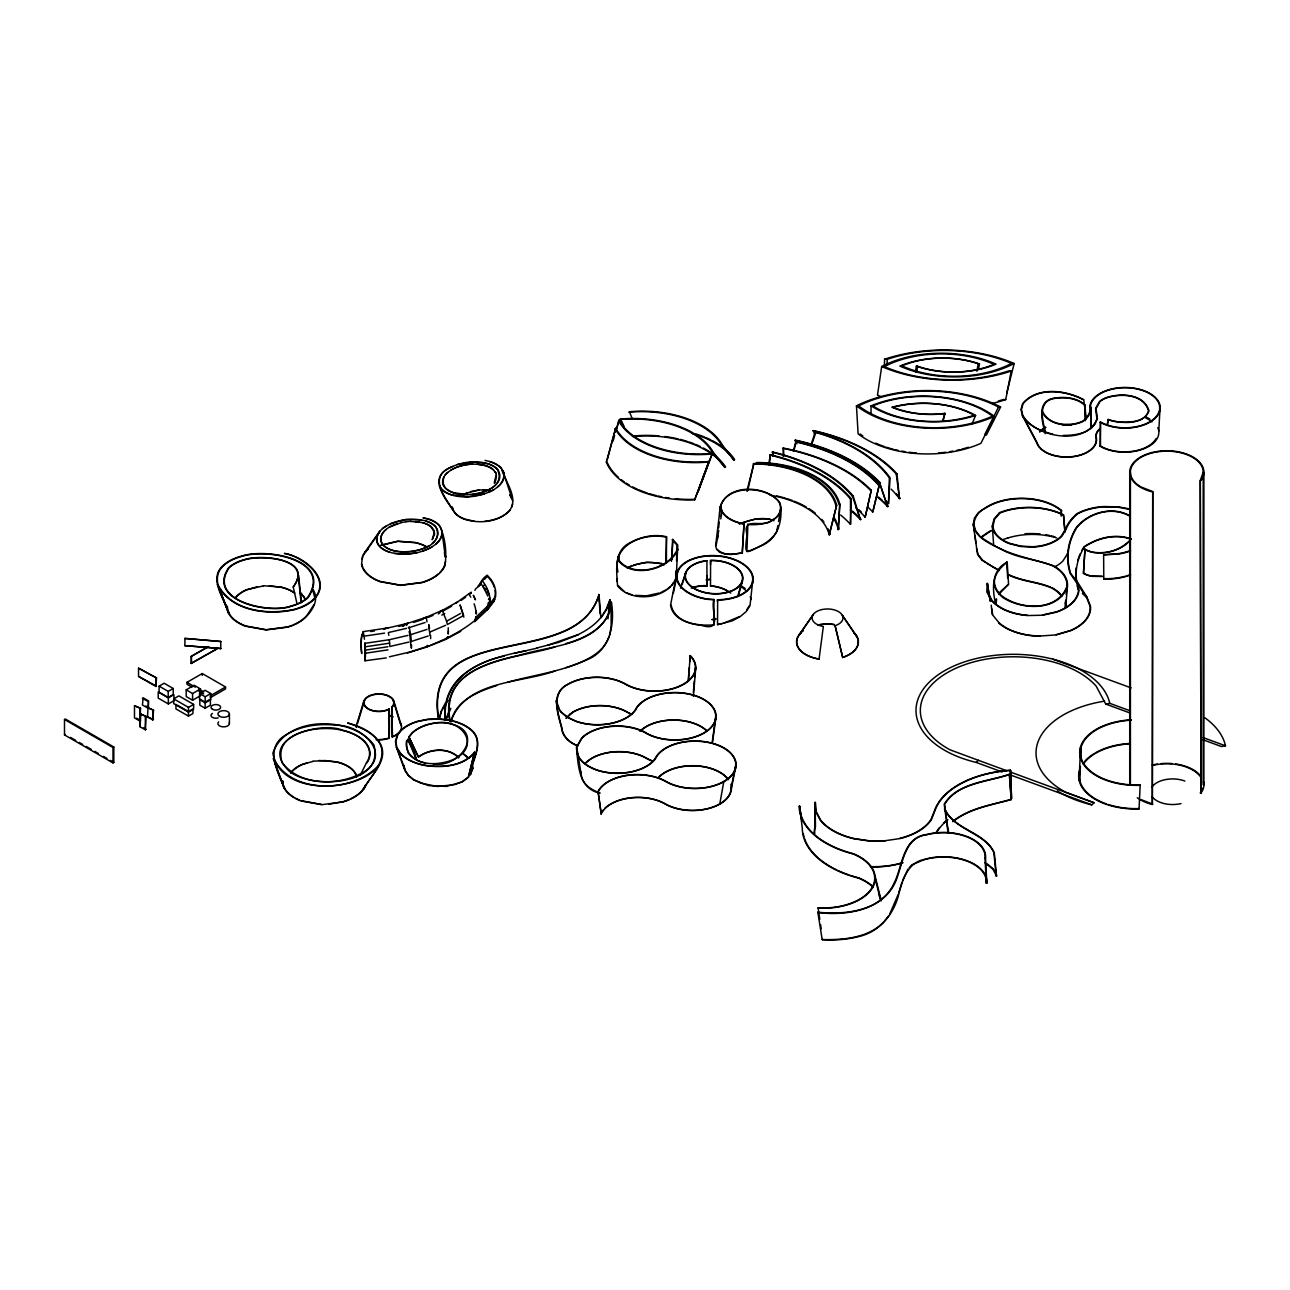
<?xml version="1.0" encoding="UTF-8"?>
<svg xmlns="http://www.w3.org/2000/svg" width="1290" height="1290" viewBox="0 0 1290 1290"><rect width="100%" height="100%" fill="white"/><g stroke="black" fill="none" stroke-linecap="round" stroke-linejoin="round"><path stroke-width="1.5" d="M814.716 833.679A59.856 34.556 0 0 1 815.474 826.455L815.054 802.412L815.054 826.471A60.243 34.782 0 0 0 814.329 833.711M666.398 563.117L666.511 536.737C653.756 533.738 640.034 536.882 628.843 543.396C613.621 551.491 616.62 571.534 617.555 585.789C631.39 603.494 669.268 599.189 676.234 577.049M691.23 588.143A29.444 16.996 0 0 1 704.018 585.854L706.985 585.95L706.92 560.747L704.34 560.973A28.993 16.738 3.2 0 0 693.278 588.079A28.993 16.738 3.2 0 0 741.073 584.015A28.993 16.738 3.2 0 0 711.725 560.344L710.58 560.441L710.548 564.633M706.985 585.95L707.049 575.534M729.366 592.384A29.444 16.996 0 0 0 711.693 586.112L710.516 586.079L710.58 560.441M717.417 601.543L717.482 599.737A37.91 21.882 3.2 0 0 747.829 568.293A37.91 21.882 3.2 0 0 684.023 563.891A37.91 21.882 3.2 0 0 707.791 599.06L713.951 599.495C709.935 611.363 723.722 632.165 701.454 625.376C689.134 624.054 672.783 619.297 670.542 605.107L677.04 572.325M717.659 599.753L717.53 624.634L731.898 620.974L740.057 616.733L746.233 611.508L749.99 605.671L753.102 577.501M665.85 563.569L666.511 536.737M713.951 599.495L713.854 625.166M742.266 552.959L744.007 523.837L742.266 552.959L730.85 554.506L724.432 553.926L719.562 552.152L716.563 549.298L715.644 545.557L720.336 506.631C727.399 482.944 767.437 485.056 780.111 503.213C783.24 519.032 778.37 538.333 762.261 545.315C745.975 552.459 744.007 557.78 747.007 534.721C741.669 515.145 763.841 529.4 772.694 519.757C780.789 516.065 783.675 504.89 776.37 498.907C759.31 483.508 716.273 486.298 719.836 516.371M407.979 635.389L389.37 639.711L364.78 643.371L364.973 660.786L386.291 657.9M376.132 739.734A22.623 13.061 0 0 0 385.871 739.202L389.193 738.283L389.451 725.56L389.274 709.145L386.323 710.161A14.867 8.579 0 0 1 364.264 704.227A14.867 8.579 0 0 1 381.469 694.278A14.867 8.579 0 0 1 391.773 707.017L392.144 736.864L395.691 735.51A22.623 13.061 0 0 0 400.4 722.739M990.591 601.253L987.237 583.467L987.06 592.32L991.736 600.769A46.924 27.735 0.2 0 0 1027.695 615.556L1042.723 615.217L1056.704 612.057A45.215 26.735 0.2 0 0 1078.94 590.256L1077.134 581.468L1070.636 573.421A148.463 87.784 0.2 0 1 1076.602 527.836C1088.696 512.63 1112.802 505.954 1129.959 516.274M987.688 583.483L987.511 592.271L992.139 600.64A46.472 27.477 0.2 0 0 1027.743 615.298M389.193 738.283L389 708.984M411.349 647.935L411.445 644.919M838.258 529.626L839.806 504.229L838.258 529.626A84.221 48.617 0 0 0 833.614 518.467M411.317 647.903L411.413 644.887M671.413 561.376L672.751 539.413L677.766 545.041L676.379 575.066M884.408 365.215L884.585 359.233L887.23 359.313A112.762 65.113 0 0 1 1011.521 363.393A84.995 49.068 0 0 1 901.887 365.892A68.983 39.829 0 0 1 978.255 363.796L979.481 363.909L978.417 369.472M672.042 559.473L672.751 539.413M887.02 365.312L887.23 359.313M815.199 432.295L815.941 432.102A152.381 87.978 0 0 1 890.1 477.816L888.471 503.616L889.358 477.993A152.381 87.978 0 0 0 815.199 432.295L810.959 444.889M368.118 548.814A41.683 24.075 0 0 0 362.458 556.377L361.571 564.601A40.458 23.365 0 0 0 379.921 581.661L400.61 585.402L422.201 582.596A44.36 25.623 0 0 0 444.873 565.826C447.017 552.781 445.373 537.333 439.455 525.514A30.041 16.464 -3.1 0 0 428.28 518.919L422.975 517.854L428.087 519.08A29.735 16.302 -3.1 0 1 439.164 525.611C444.55 531.303 441.293 540.026 435.601 544.154M442.293 531.544C442.647 542.445 431.021 548.024 422.265 551.185M1079.085 780.208L1080.601 746.716M1079.778 780.16L1080.391 766.373M1080.746 758.601L1081.278 746.781M1079.537 770.34A56.937 32.863 0 0 0 1139.054 808.943L1140.167 784.933A56.276 32.492 0 0 1 1080.552 755.134A56.276 32.492 0 0 1 1131.088 720.175M448.404 631.036L448.259 634.067L448.259 627.762M1102.353 576.517L1091.953 576.34A19.092 11.013 0 0 1 1083.455 573.421L1084.971 549.169A19.705 11.658 0.2 0 0 1093.743 552.281C1107.352 554.249 1122.139 549.476 1131.201 538.93M1083.455 573.421L1084.971 549.169M1158.775 431.166L1160.129 406.189M617.942 571.954C611.831 544.09 644.178 532.544 665.866 537.108M1045.223 433.65C1041.707 419.444 1036.015 399.32 1056.639 397.852C1066.491 396.627 1077.553 398.191 1085.164 404.979L1085.616 419.863M1045.464 431.731C1041.723 418.105 1037.547 399.529 1056.865 398.175C1066.491 396.981 1077.36 398.513 1084.745 405.221L1085.293 420.669M1060.815 514.484L1061.509 510.453L1061.17 516.177M675.621 574.937L675.896 570.97M676.557 561.086L676.96 545.057L672.138 539.768M688.15 681.249L690.295 655.578L689.876 661.496M475.816 616.781L474.833 621.587L488.168 608.928L489.587 604.204L489.587 597.915L488.491 599.35M688.457 681.185L689.441 667.398M487.007 610.428L489.813 601.124M486.685 610.347L488.394 602.478M693.359 692.456L694.326 680.91M694.649 677.073L695.439 667.446M693.359 696.31L695.794 667.446M1065.04 607.896L1065.685 600.189M1066.169 594.416L1066.814 586.724A45.456 26.252 0 0 0 1053.043 565.988C1036.886 559.328 1018.777 558.489 1003.023 550.217C991.591 544.009 975.611 539.01 973.224 524.353L974.434 518.08L978.497 512.452L985.076 507.954A48.246 27.864 0 0 1 1061.509 510.453M1053.462 565.73A46.069 26.606 0 0 1 1067.427 586.756L1065.621 607.913A43.876 25.332 0 0 0 1065.266 602.414M747.878 524.192L746.91 551.33M228.927 613.121C225.024 598.641 208.561 579.129 223.557 565.681A41.377 23.881 0 0 1 241.424 556.49C266.175 548.024 332.949 559.457 307.665 597.463A38.716 22.349 0 0 1 290.911 606.042C269.175 614.056 206.545 600.721 229.12 567.777A36.039 20.801 0 0 1 244.745 559.812C260.838 554.635 313.793 558.215 293.217 586.966L297.119 604.284M313.115 589.691C319.726 599.834 312.003 611.412 304.392 618.426A44.328 25.59 0 0 1 287.718 627.15L266.127 629.939L245.455 626.198A40.458 23.365 0 0 1 227.088 609.138C222.493 595.948 209.044 577.71 223.089 565.52A41.796 24.123 0 0 1 241.149 556.232C266.175 547.669 333.723 559.134 308.052 597.625A39.103 22.575 0 0 1 291.137 606.3C269.175 614.379 205.916 600.914 228.717 567.648A36.41 21.027 0 0 1 244.503 559.586C260.693 554.039 315.018 558.57 293.217 586.966M717.466 539.365L717.869 535.527M718.659 527.868L719.24 522.111M768.63 464.626L770.388 454.79A156.058 90.107 0 0 1 851.239 498.779L850.497 524.353A156.332 90.252 0 0 0 840.629 515M769.372 464.448L770.388 454.79M445.292 720.207C442.099 683.265 471.963 662.721 504.261 656.142M607.993 618.91L609.864 599.963L606.252 609.251L601.108 617.217A85.205 49.197 0 0 1 578.21 634.551L547.831 645.226M444.969 720.014C441.245 671.429 488.023 658.029 526.094 650.757M608.541 611.218L609.864 599.963M803.476 630.649A30.944 17.867 0 0 0 819.053 659.125L823.343 626.456A15.48 8.933 0 0 1 814.2 613.347A15.48 8.933 0 0 1 838.564 611.654A15.48 8.933 0 0 1 835.114 625.682L842.709 657.497A30.944 17.867 0 0 0 853.835 632.568M364.973 660.786L365.199 659.206A29.573 6.047 81.5 0 0 364.877 643.017M712.177 742.379L715.74 716.273M712.515 742.379L716.095 716.273M915.449 371.891L916.368 366.167A71.918 41.522 0 0 0 995.993 364.151A88.607 51.148 0 0 0 881.683 366.521L877.474 395.159A116.39 67.193 0 0 0 881.151 396.691M1107.191 425.394L1108.191 419.444A35.12 20.269 0 0 0 1113.947 421.088C1125.848 423.572 1143.859 424.007 1148.971 410.865C1144.117 393.644 1120.462 392.74 1106.03 397.739A22.656 13.077 0 0 0 1099.483 401.529L1095.581 408.527L1096.919 418.573C1093.598 432.988 1075.844 435.52 1063.379 435.391M1107.352 425.184L1108.191 419.444M507.631 682.216C533.802 674.976 561.311 671.655 586.128 660.109C609.751 651.385 615.201 624.812 611.412 602.382C610.525 625.392 586.063 638.131 565.875 643.629M611.412 602.382C605.784 644.807 551.185 645.274 519.322 655.255C485.137 662.705 440.519 676.105 449.855 721.094M609.799 635.196L611.138 626.263L611.138 602.22M1140.167 784.933L1140.118 785.32A56.937 32.863 0 0 1 1079.891 755.134A56.937 32.863 0 0 1 1131.024 719.804M1139.054 808.943L1139.118 808.556A56.276 32.492 0 0 1 1108.368 804.573M916.674 372.004L917.593 366.279A68.983 39.829 0 0 0 993.961 364.344A84.995 49.068 0 0 0 884.327 366.618A112.762 65.113 0 0 0 1008.587 370.94L1011.231 371.036L1005.732 399.61A116.39 67.193 0 0 1 992.187 403.48M777.193 529.481L777.854 525.498M778.515 521.531L780.837 507.631M716.127 545.557L718.772 530.319M720.755 518.903L722.077 511.291L720.82 506.776M996.009 599.076L995.59 604.075C992.204 589.24 991.123 569.825 1007.2 562.198L1008.554 584.241L998.702 594.448M996.589 599.124L996.154 604.059M450.146 721.255C439.132 660.722 516.274 659.093 555.006 646.967M450.807 721.707C465.077 680.169 520.547 683.442 555.006 671.01M451.097 721.868C455.241 700.567 478.284 691.472 496.698 685.587M719.804 803.847L723.819 781.434M976.852 371.23L978.255 363.796M781.321 507.792C779.241 522.676 760.132 525.659 747.765 524.45M974.643 531.77C971.741 522.24 976.385 512.162 985.512 508.179A47.666 27.525 0 0 1 1061.041 510.679M673.348 593.336L677.572 572.373M735.768 764.76L731.075 788.125A38.523 22.236 0 0 1 707.307 808.669A38.523 22.236 0 0 1 665.334 803.847A38.523 22.236 0 0 0 604.736 808.443M731.462 788.125L736.171 764.76M865.155 517.209L871.282 490.248L865.155 517.209A154.558 89.236 0 0 0 855.818 507.825M710.516 586.079L711.725 585.87A29.863 17.238 0 0 1 730.817 593.126M717.53 624.634L722.077 623.667M872.766 512.049L879.296 484.976L872.766 512.049A156.332 90.252 0 0 0 868.073 507.293M706.92 560.747L704.501 561.198A28.59 16.496 3.2 0 0 693.536 587.918A28.59 16.496 3.2 0 0 740.67 583.935A28.59 16.496 3.2 0 0 711.806 560.586L710.516 560.682M470.544 774.742C471.414 760.81 483.96 744.862 473.656 732.139A42.812 24.72 0 0 0 449.307 720.062L438.632 718.836L427.845 719.256L417.67 721.271A40.2 23.204 0 0 0 397.304 735.074L395.433 741.202L396.401 747.442L404.947 770.501L408.156 775.435L413.413 779.789L428.619 785.626L446.453 786.416L462.175 781.966L468.544 777.241L474.51 752.231L468.286 777.08L462.046 781.756L454.838 784.578L437.665 786.497L420.717 783.143L413.8 779.724L408.543 775.435L405.334 770.549L396.869 747.507L395.869 741.331L397.659 735.252A39.78 22.962 0 0 1 417.702 721.545L427.748 719.53L438.423 719.094L448.985 720.272A42.36 24.446 0 0 1 473.172 732.156C483.879 744.685 470.931 760.794 470.253 774.564L472.995 768.389L472.382 764.922M793.221 451.097L796.027 441.615A157.525 90.945 0 0 1 879.296 484.976M793.947 450.919L796.027 441.615M474.833 621.587L476.204 616.926L488.168 605.574M488.168 608.928L489.829 603.897L495.521 596.496A29.17 23.236 21.3 0 0 489.684 577.888L487.152 575.179L484.621 577.227A29.154 23.22 21.3 0 0 479.541 585.015M746.894 491.168L753.86 463.529A84.334 48.697 0 0 1 836.662 505.245L829.244 534.834A84.334 48.697 0 0 0 770.033 495.166M747.684 490.781L753.86 463.529M829.244 534.834L836.662 505.245M362.168 634.857L361.764 636.631A27.799 5.676 81.5 0 0 361.474 650.531L361.732 653.53L361.361 650.66A29.573 6.047 81.5 0 1 362.103 633.987M577.662 745.91C569.777 742.976 562.247 736.606 561.537 727.754C557.619 712.935 550.217 692.73 568.003 684.119A40.828 23.575 0 0 1 625.747 684.119A40.828 23.575 0 0 0 679.475 686.151A40.828 23.575 0 0 0 689.973 655.659M577.839 745.765C570.035 742.846 562.569 736.525 561.86 727.754C558.054 712.999 550.524 692.859 568.261 684.264A40.49 23.381 0 0 1 625.537 684.281A41.167 23.768 0 0 0 679.685 686.296A41.167 23.768 0 0 0 690.279 655.594M488.507 606.606L489.152 603.881M616.62 581.435L617.346 578.452M993.687 545.589L992.332 525.885L994.042 518.951L999.492 512.727M488.442 608.558L493.925 601.446L495.521 596.496M1006.732 393.208L1014.166 363.474A117.567 67.87 0 0 0 884.585 359.233M445.582 561.472L444.469 565.778A43.925 25.365 0 0 1 439.842 572.502M184.938 638.421L220.8 641.517L184.938 638.421L184.873 645.645L220.8 648.499L184.873 645.645M362.168 559.118L362.877 556.409M606.332 462.078L615.653 428.199A84.156 48.665 -0.1 0 0 708.903 461.481L694.681 499.81A84.334 48.697 0 0 1 606.332 462.078L606.816 461.546M607.316 459.691L615.653 428.199M613.121 441.099L614.604 435.536M615.572 431.828L619.006 420.185A84.156 48.665 -0.1 0 0 712.257 453.483L698.035 491.796L712.257 453.483M616.556 429.441L619.006 420.185M777.241 530.029L777.999 527.175M445.55 720.046L449.629 709.693M445.888 720.239L450.807 708.291M438.39 718.627C421.556 616.83 576.033 671.3 599.028 594.642L600.85 617.975M438.713 718.804C422.233 616.701 575.953 672.154 599.028 594.642M439.084 718.643L441.245 710.919M439.406 718.82L441.567 711.113L448.162 700.148M715.644 545.557L716.466 542.655M737.719 596.48L742.024 581.226M738.138 596.512L742.427 581.258M942.748 420.653L944.893 413.381L943.167 420.798M357.524 723.464L364.538 700.518M511.711 507.115L512.662 504.003M898.727 892.712L901.952 882.408M363.909 700.889L356.782 724.061A22.623 13.061 0 0 0 356.314 727.463M407.447 652.998L426.684 647.032L427.2 645.371M447.791 636.809L447.098 638.566L447.646 636.889M682.168 584.418L685.893 573.034M680.523 588.176L685.49 573.002M811.684 444.695L815.941 432.102M898.179 894.47L889.777 913.933M1203.473 781.514A37.087 21.414 0 0 1 1200.958 793.108L1200.297 480.444L1203.199 472.269A36.394 21.011 0 0 0 1153.05 452.709A36.394 21.011 0 0 0 1140.924 486.943L1152.728 491.554L1152.341 804.476A37.087 21.414 0 0 1 1137.296 797.736M1200.297 793.044L1202.038 788.142M443.841 477.252L442.776 482.541L445.05 487.459A24.494 13.432 -3.1 0 0 454.112 492.861L467.819 494.57M677.363 549.218C669.188 569.277 633.584 578.259 619.281 560.715L618.878 556.554M694.681 499.81L708.903 461.481M678.088 549.314C669.494 569.712 632.922 579 618.474 560.731L618.152 556.458M610.154 600.124L606.558 609.428L601.414 617.378M425.378 762.874C414.687 761.503 402.012 750.99 407.882 739.428L416.186 759.068C413.493 744.782 401.706 728.382 408.35 753.231C417.847 765.293 435.488 765.309 448.968 761.165C484.556 749.297 462.642 715.918 433.005 723.464C425.571 724.835 418.363 727.689 412.606 732.704C408.446 738.057 407.785 737.832 412.316 732.607C422.249 724.029 436.181 721.271 448.92 723.464C486.443 730.688 460.111 768.711 433.15 763.906M902.484 880.731L907.918 869.218M1066.814 586.724C1057.219 612.008 1019.229 610.073 1001.105 595.287A47.73 27.558 0 0 1 995.832 587.934C990.897 577.775 999.637 567.955 1007.2 562.198M1067.411 586.756C1058.219 611.637 1022.212 610.025 1003.168 597.721A48.278 27.864 0 0 1 995.251 588.014L993.881 582.725M971.789 424.442L975.595 415.428A74.755 43.167 0 0 0 891.874 407.269A67.177 38.781 0 0 0 945.328 413.542M494.312 599.06L493.925 601.446M609.122 636.728C602.527 654.772 582.645 662.141 565.875 667.672M314.18 604.236L307.617 614.459A43.925 25.365 0 0 1 293.846 624.618M1000.605 407.027L998.508 407.06L984.56 435.004L986.431 434.972L1000.605 407.027A108.36 62.565 0 0 0 856.447 405.818L858.124 433.892A86.688 50.052 0 0 0 980.9 443.325L994.396 416.412A89.365 51.6 0 0 0 871.024 405.834L871.056 413.864M360.442 774.742L366.489 762.745A43.022 24.832 0 0 0 342.527 730.462C321.549 724.674 272.496 730.882 282.058 762.438C300.07 786.4 337.932 786.013 362.474 772.807C394.031 754.505 361.136 724.69 336.593 725.303C319.856 723.319 302.118 725.415 287.396 734.042C264.353 745.765 276.302 770.033 284.477 787.868M442.099 709.29L445.55 702.728M363.167 789.206C371.665 775.113 392.015 755.182 376.132 738.606C368.779 730.301 357.137 726.222 347.687 722.981C360.281 726.286 373.471 732.107 380.356 743.782C389.241 760.907 370.182 775.451 363.554 789.303M477.397 587.692L480.525 583.66M746.636 609.976L749.426 605.655M386.436 526.014C379.325 529.448 372.729 539.01 379.179 546.089A28.267 15.496 -3.1 0 0 389.677 552.297C403.77 555.684 419.347 554.216 432.021 546.976M362.635 632.551L363.28 631.6L387.855 627.94M362.667 633.519L363.28 632.632M671.606 585.531L673.541 582.709M776.87 531.464C770.404 542.171 758.359 547.766 746.926 551.62M799.171 635.003L813.361 614.443L798.978 634.954M365.118 552.539L380.034 531.351C376.358 535.35 375.616 541.848 379.486 545.993A27.993 15.351 -3.1 0 0 389.886 552.136M364.715 552.459L379.728 531.303M581.806 737.832L576.404 747.232C578.275 764.615 578.21 788.496 599.769 793.14M485.04 460.385L490.216 461.626A30.041 16.464 -3.1 0 1 501.391 468.222C504.471 480.815 518.919 497.279 509.856 510.114C503.648 517.355 493.941 520.305 484.766 521.337M484.879 579.178L487.152 576.211L489.539 578.759A27.413 21.833 21.3 0 1 494.312 587.321M487.797 596.077L483.137 586.434L484.395 584.789M485.088 589.562L486.298 587.998L488.926 594.609M486.653 592.787L487.813 591.288M488.491 605.655L489.587 604.204M487.797 608.574L488.926 607.106M489.184 606.768L494.763 599.495M470.253 774.564L472.624 768.276L471.672 763.148M884.746 920.754L888.794 915.642M474.51 752.231C462.852 766.486 441.777 767.776 424.781 765.228M474.849 752.425C462.981 766.792 441.68 768.066 424.475 765.438A42.812 24.72 0 0 1 400.11 753.36L396.401 747.442M909.208 867.735L911.804 864.784L926.091 858.898A43.296 24.994 0 0 1 986.802 883.182L985.544 858.076A42.022 24.268 0 0 0 926.607 834.485C902.323 837.662 902.919 865.703 894.196 882.924C881.215 911.498 845.353 914.916 817.86 912.224L817.892 912.514C847.981 916.384 887.713 909.482 897.614 876.071C903.258 860.091 905.87 837.145 926.801 834.759A41.538 23.978 0 0 1 985.044 858.076L985.544 858.076M377.938 766.018C352.992 792.963 290.911 794.688 273.754 758.423M378.438 766.147C355.879 793.85 279.527 795.414 272.883 753.102C285.832 715.321 352.218 715.531 373.939 745.007C384.984 786.158 310.761 789.496 288.992 770.952C256.42 739.622 319.517 720.513 342.672 730.237A43.457 25.091 0 0 1 366.876 762.841L366.489 762.745M1064.863 532.06L1063.492 514.823A52.342 30.218 0 0 0 999.428 512.678M478.203 586.273L479.993 584.338M408.188 623.231L383.646 628.972L387.597 627.972M510.131 510.179C498.843 522.224 479.816 524.046 464.69 519.29A26.832 15.496 0 0 1 454.709 512.856C446.921 500.601 427.651 478.896 448.146 468.625C460.111 462.175 474.688 459.837 487.894 463.642A26.51 14.529 -3.1 0 1 497.73 469.479C506.825 483.976 484.427 493.651 472.817 494.36M566.02 718.095L570.003 714.128M566.31 718.175L573.05 712.161A38.2 22.059 0 0 1 627.085 712.177A38.829 22.414 0 0 0 631.713 714.45M497.537 486.862C503.229 482.734 506.486 474.01 501.101 468.318A29.735 16.302 -3.1 0 0 490.023 461.804M432.327 543.187C437.342 539.559 440.261 531.899 435.536 526.852A26.235 14.383 -3.1 0 0 425.797 521.079M999.879 592.126L1008.554 584.241M386.129 529.529C381.453 532.899 378.712 540.042 383.114 544.751A24.494 13.432 -3.1 0 0 392.192 550.153C406.479 555.135 446.211 548.814 435.794 526.755A26.51 14.529 -3.1 0 0 425.958 520.934C411.349 517.338 394.869 519.548 382.582 528.481M445.324 474.623C452.435 467.496 462.852 464.448 472.721 464.029M448.065 472.237C443.228 475.591 440.229 482.702 444.776 487.556A24.736 13.561 -3.1 0 0 453.935 493.006C468.222 497.956 507.744 491.538 497.456 469.56A26.235 14.383 -3.1 0 0 487.733 463.787L473.059 461.965L457.192 464.529M1130.411 540.171C1121.349 550.201 1106.836 554.394 1093.63 552.539A20.092 11.884 0.2 0 1 1084.697 549.363M475.559 619.797L487.475 608.493M484.75 611.476C469.85 626.892 450.613 637.276 430.828 645.097M406.205 625.424L407.237 624.457M952.665 821.488C969.129 808.169 991.284 804.96 1011.15 799.349L1011.312 799.558C991.51 805.154 969.419 808.346 953.004 821.601M1130.314 710.871L1109.787 703.34A97.298 56.18 0 0 0 1017.745 654.369A97.298 56.18 0 0 0 918.319 698.277A97.298 56.18 0 0 0 976.095 762.39L978.4 760.31L1006.394 770.582M1009.683 774.71L1091.808 804.847L1094.097 802.767L1065.83 792.318A92.961 53.68 0 0 1 1038.708 740.154A92.961 53.68 0 0 1 1104.562 701.147M403.141 626.424L404.093 625.182L398.675 626.44M883.731 922.027C867.976 938.362 842.886 939.942 822.165 939.588A67.112 38.748 0 0 0 858.801 936.556C879.329 931.993 893.809 914.352 898.695 894.534C902.5 879.538 908.112 861.091 926.301 859.172A42.796 24.704 0 0 1 986.286 883.199L986.802 883.182M402.915 626.198L404.093 625.182M1152.341 804.476L1152.728 491.554M392.515 737.074L391.725 707.42L392.547 706.743A15.319 8.837 0 0 0 380.76 693.956A15.319 8.837 0 0 0 363.974 704.711A15.319 8.837 0 0 0 387.226 710.145L389.274 709.145M666.995 589.337L670.074 586.805M1100.386 428.522A23.139 13.368 0 0 0 1096.274 437.262A30.138 17.399 0 0 1 1071.329 456.918A30.138 17.399 0 0 1 1036.805 442.889L1022.389 415.686L1021.003 409.494L1022.615 403.625C1037.176 386.113 1066.217 390.096 1083.471 399.69C1065.282 390.435 1037.676 386.452 1023.051 403.738L1021.454 409.543L1022.841 415.654L1037.16 442.857A29.799 17.205 0 0 0 1039.805 447.453M487.152 576.211L484.766 578.13A27.413 21.833 21.3 0 0 481.17 582.79M480.606 583.596L483.137 586.434M478.606 586.144L480.412 584.386L478.203 586.047M632.358 419.153L629.456 411.72A84.156 48.585 0 0 1 722.497 445.211L734.026 460.079A84.334 48.697 0 0 0 692.085 433.472M624.167 428.216L620.377 419.04A84.156 48.585 0 0 1 713.418 452.532L724.964 467.399A84.334 48.697 0 0 0 632.503 436.504M628.827 412.203A84.156 48.585 0 0 1 721.868 445.679L722.497 445.211M619.748 419.508A84.156 48.585 0 0 1 712.79 453L713.418 452.532M1157.807 427.651A34.217 19.753 0 0 1 1141.295 449.694A34.217 19.753 0 0 1 1100.144 446.243L1100.467 421.943A34.701 20.027 0 0 0 1154.534 418.299A34.701 20.027 0 0 0 1135.958 388.774A34.701 20.027 0 0 0 1090.437 406.011A36.072 20.817 0 0 1 1083.165 421.378C1069.878 427.748 1048.012 425.942 1041.707 410.849M1100.16 446.227L1100.467 445.985A33.234 19.189 0 0 0 1156.179 438.439M569.906 714.209L572.808 712.032A38.523 22.236 0 0 1 627.279 712.032A38.523 22.236 0 0 0 631.89 714.305M438.358 613.927L439.842 612.815M482.718 581.161L484.782 584.273A29.412 20.511 46.5 0 1 489.845 603.897M469.028 594.174L470.769 597.157M458.643 757.762C448.356 747.216 429.828 748.7 418.573 757.02L408.753 736.961L418.315 756.956C429.667 748.506 448.436 746.991 458.869 757.649M455.483 603.446L471.14 592.158M461.191 600.366L465.625 597.173M471.14 593.19L471.334 593.045A27.687 17.657 54.2 0 0 469.431 594.384M980.932 537.156L987.205 532.867A45.956 26.526 0 0 1 990.43 530.916M981.432 537.333L987.624 533.093A45.392 26.203 0 0 1 992.542 530.255M138.53 668.172L156.509 677.943L155.993 686.474L138.53 676.395L138.53 668.172L156.509 677.943M138.53 676.395L156.509 686.167M64.5 719.497L65.355 719.014L113.826 747.007L113.826 762.406L112.988 762.906L64.5 734.913L64.5 719.497L112.988 747.49L113.826 747.007M191.21 663.382L217.139 648.741L191.21 663.382L191.21 656.4L208.303 646.532M191.21 656.4L208.593 646.693M64.5 734.913L65.355 734.413M159.105 686.135L164.136 683.249L173.231 688.489L173.231 694.568L168.2 697.471L159.105 692.23L159.105 686.135L168.2 691.392L173.231 688.489M147.673 708.016L142.416 704.985L143.19 697.826L148.463 700.857L148.463 707.565L145.834 706.049M134.483 705.727L140.546 708.307L139.755 720.917L134.483 717.885L134.483 705.727L140.546 708.307M153.542 710.193L147.495 707.613L153.542 710.193L152.768 719.933L147.495 716.901L148.463 700.857M191.984 687.135L186.986 684.248L186.986 682.346L202.256 673.541L225.556 686.99L225.556 688.892L210.286 697.697L210.286 695.794L225.556 686.99M140.078 713.838L146.125 716.434L145.335 729.818L140.078 726.786L140.078 713.838L146.125 716.434M168.345 697.858L173.94 694.633L173.94 700.712L168.345 703.937L158.219 698.1L158.219 692.021L168.345 697.858L168.345 703.937M186.212 689.844L194.161 685.264L200.531 688.941L200.531 695.632L192.581 700.228L186.212 696.535L186.212 689.844L192.581 693.536L200.531 688.941M173.715 698.857L178.875 695.874L193.629 704.404L193.629 709.178L188.469 712.144L173.715 703.631L173.715 698.857L188.469 707.372L193.629 704.404M147.495 716.901L153.542 719.481M140.078 726.786L140.852 713.386M199.531 693.488L205.078 690.279L210.77 693.552L210.77 699.648L205.207 702.856L199.531 699.567L199.531 693.488L205.207 696.761L210.77 693.552M175.94 704.324L175.94 708.903L188.453 716.111L192.936 713.531L192.936 708.952L188.453 711.532L177.504 705.227M205.126 708.242L210.399 705.195L210.399 699.099L205.126 702.147L199.837 699.099L199.837 705.195L205.126 708.242L205.207 696.761M457.918 601.704L439.842 611.783L442.68 610.186L422.733 618.781L426.458 617.217L404.205 624.457L407.237 623.425M443.196 610.928L451.694 606.187M441.793 615.104L444.76 613.492M463.239 615.701L447.34 624.553L446.598 621.232L460.627 613.411M489.232 491.941C497.166 488.668 507.26 480.831 503.31 471.124M493.957 489.684C481.202 496.505 465.658 498.988 451.613 495.021A28.267 15.496 -3.1 0 1 441.115 488.797L439.31 486.056M452.597 466.496C426.909 476.478 444.534 496.424 454.999 512.775A26.558 15.335 0 0 0 464.868 519.128L474.317 521.257M429.167 545.654C418.041 551.959 404.334 553.732 392.015 550.298A24.736 13.561 -3.1 0 1 382.84 544.832C375.39 535.124 388.5 525.917 397.078 523.788M451 469.931C461.062 464.319 473.382 462.788 484.589 465.319A22.688 12.432 -3.1 0 1 493.667 469.931M389.064 527.223L401.529 522.579M627.375 568.358C638.389 562.247 652.256 560.634 664.205 564.859M660.98 592.465L665.495 590.127M739.605 616.556L723.964 623.07M628.682 567.149L631.794 565.552M392.144 736.864L394.53 735.8A22.123 12.771 0 0 0 398.046 733.155M578.5 634.728L558.796 642.323L536.882 647.983M428.07 617.475L433.053 615.33M430.005 635.422L429.618 632.165L445.582 625.311M390.467 523.659L405.753 519.499L421.395 519.822M380.969 545.17L397.804 541.171L415.445 542.526A32.508 18.77 0 0 1 426.313 546.573M381.211 545.315L397.868 541.365L415.332 542.703A32.186 18.576 0 0 1 426.087 546.702M739.364 523.95C750.183 519.838 762.793 516 774.016 520.757M307.455 762.729L302.279 764.599A35.975 20.769 0 0 0 290.959 772.904M739.509 523.643L755.779 518.886L769.711 518.806M1004.797 511.275L1000.024 512.969L994.671 519.08L992.994 525.885A37.136 21.43 0 0 0 1009.86 543.364L1020.761 546.122L1032.597 546.718A35.91 20.737 0 0 0 1061.348 535.995L1065.298 529.481A77.319 44.634 0 0 1 1077.118 513.565L1080.972 511.711A46.94 27.106 0 0 1 1103.805 506.519L1118.753 506.906L1129.589 508.969M1003.362 539.446L1008.119 537.817M413.574 622.409L422.588 619.49M408.269 627.94L425.136 622.49M429.199 628.407L428.764 624.586L429.57 628.246M410.752 644.758L409.849 634.954L427.071 629.391M410.655 641.662L428.248 635.986M429.07 645.855L409.914 652.031L389.403 656.787M659.222 593.013L646.451 595.851L635.422 595.351M633.6 565.004L646.741 562.166L661.609 563.359M426.442 618.265L427.006 621.877M1056.107 634.68L1070.41 630.504A48.407 27.945 0 0 0 1090.114 606.381L1086.599 597.351L1070.216 573.502A148.995 88.091 0.2 0 1 1076.182 527.723C1088.47 512.307 1112.931 505.632 1130.314 516.097M484.331 494.054L467.464 496.779L451.822 494.844A27.993 15.351 -3.1 0 1 441.422 488.7L439.632 485.991M814.554 434.343L813.442 430.586A157.719 91.058 0 0 1 897.001 473.865L899.436 498.617A151.091 87.236 0 0 0 891.213 489.168M880.457 483.089A158.589 91.558 0 0 0 795.511 440.164L794.785 440.358A158.589 91.558 0 0 1 879.715 483.282L887.617 506.631A156.332 90.252 0 0 0 877.748 497.295M783.143 456.225L783.369 448.082A160.557 92.703 0 0 1 871.282 490.248M772.71 456.063L772.71 452.016A155.848 89.977 0 0 1 853.206 496.086L860.382 519.628A156.332 90.252 0 0 0 850.497 510.276M812.7 430.763A157.719 91.058 0 0 1 896.276 474.059L897.001 473.865M771.984 452.193A155.848 89.977 0 0 1 852.48 496.279L853.206 496.086M769.646 454.983A156.058 90.107 0 0 1 850.497 498.972L851.239 498.779M1011.312 799.558L1009.377 774.274C987.705 781.804 957.099 782.611 944.215 804.299L948.086 833.05L947.892 828.502M1009.538 774.484C987.963 781.998 957.502 782.772 944.619 804.331L948.473 833.001L948.279 828.519M470.528 491.571L478.961 489.942L487.572 490.023M388.854 738.106L384.614 739.106A22.123 12.771 0 0 1 378.889 739.541M257.516 586.66L246.729 589.853A35.975 20.769 0 0 0 235.393 598.157M514.774 653.208L537.172 648.144M313.067 761.406L302.053 764.454A36.33 20.979 0 0 0 290.605 772.823M742.395 552.701C734.155 554.426 723.432 556.087 717.111 549.201M406.463 628.359L388.355 632.551L388.838 635.309M408.769 642.097L389.838 646.484L389.354 639.695M1042.643 614.959L1056.478 611.831A44.779 26.477 0.2 0 0 1078.488 590.24L1076.715 581.532M556.054 700.776C557.103 711.5 567.31 717.837 576.727 721.433A40.877 23.591 0 0 0 635.148 710.081A41.167 23.768 0 0 1 692.327 694.746A41.167 23.768 0 0 1 708.629 729.914A41.167 23.768 0 0 1 645.822 733.107A40.49 23.381 0 0 0 582.096 737.928L576.759 747.249L581.032 773.532M978.4 760.31L950.133 749.861A92.961 53.68 0 0 1 957.277 667.639A92.961 53.68 0 0 1 1096.21 686.199L1105.724 704.066L1109.787 703.34M1204.65 717.611A97.298 56.18 0 0 1 1225.5 745.797L1221.42 746.523L1202.764 739.67M416.928 552.846L405.479 554.265L394.547 553.491M401.432 522.45L406.124 521.805M370.649 631.536L374.342 630.987M384.581 633.116L363.877 636.196L363.28 631.6M365.07 646.822L389.644 643.162M365.247 650.144L387.935 646.758M365.312 653.24L388 649.854M706.259 579.758L709.726 579.258M479.009 490.071L466.706 493.006A28.364 16.367 0 0 0 463.303 494.779M706.388 580.065L709.79 579.581M713.918 624.828C698.374 626.247 675.009 623.296 671.106 605.042M329.047 804.234L343.092 801.671A43.925 25.365 0 0 0 349.397 799.365M263.402 585.918L246.503 589.707A36.33 20.979 0 0 0 235.054 598.092M312.938 761.213L324.919 760.519L336.4 762.003A32.186 18.576 0 0 1 355.766 774.452L356.604 776.903M406.092 521.66L410.784 521.321M415.751 751.748L409.059 737.025M1102.273 576.275L1092.066 576.098A18.721 10.804 0 0 1 1083.729 573.228M944.409 808.991C954.213 830.228 985.431 832.695 994.364 853.367L996.573 876.136L992.994 869.218L984.996 862.817M872.766 886.907A53.648 30.976 0 0 0 858.447 878.087A94.734 54.696 0 0 1 802.299 828.309L799.639 806.073A90.639 52.326 0 0 0 853.416 853.722M263.337 585.725L280.962 587.063A32.508 18.77 0 0 1 294.717 592.965M318.888 760.471L336.513 761.81A32.508 18.77 0 0 1 356.072 774.403M885.069 840.967L869.363 841.048L854.044 838.79A62.613 36.152 0 0 1 820.279 820.182L815.651 811.442L815.054 802.412M1130.217 550.588A41.393 23.897 0 0 1 1118.414 553.668L1103.627 554.813L1118.607 554.039A42.022 24.268 0 0 0 1130.588 550.911M991.236 605.203L992.236 614.475L999.169 622.941A50.245 29.009 0 0 0 1040.159 636.002L1056.171 634.922L1070.619 630.697A48.827 28.187 0 0 0 1090.518 606.397L1086.986 597.27L1077.134 581.468M410.768 521.466L422.652 522.595A22.688 12.432 -3.1 0 1 431.731 527.223L434.037 530.513L434.617 534.141L432.198 539.736L434.311 532.335L431.505 527.32A22.462 12.319 -3.1 0 0 422.523 522.74M1122.977 422.265C1132.217 422.169 1145.746 421.33 1148.519 410.817C1143.73 393.901 1120.494 393.063 1106.336 397.965A22.301 12.884 0 0 0 1099.87 401.706L1096.032 408.591L1097.371 418.637C1085.616 446.485 1036.467 437.681 1022.389 415.686M707.033 585.708L703.937 585.612A29.863 17.238 0 0 0 692.714 587.401M1005.732 399.61L1003.104 399.529A111.649 64.452 0 0 1 998.331 401.029M483.315 489.894L490.2 490.603M713.87 599.802L707.742 599.382A38.458 22.188 3.2 0 1 683.555 563.714A38.458 22.188 3.2 0 1 748.264 568.116A38.458 22.188 3.2 0 1 717.756 600.06L717.417 600.027M321.726 804.444L301.247 800.735M269.368 585.773L280.849 587.256A32.186 18.576 0 0 1 294.475 593.094M1121.494 422.427L1113.851 421.33A35.62 20.559 0 0 1 1108.029 419.669M916.368 366.167L917.593 366.279M743.895 524.079C734.252 522.256 722.013 517.645 720.336 506.631M1200.297 480.444L1200.958 793.108M477.236 464.271L484.459 465.448A22.462 12.319 -3.1 0 1 493.441 470.028L495.973 473.22M415.299 521.563L419.572 522.111M730.85 784.223A38.877 22.446 0 0 1 710.532 808.024A38.877 22.446 0 0 1 665.108 804.009A38.168 22.043 0 0 0 628.214 798.284A38.168 22.043 0 0 0 601.221 813.893L598.125 792.092A40.458 23.365 0 0 1 626.747 775.548A40.458 23.365 0 0 1 665.85 781.611A41.215 23.8 0 0 0 728.705 778.402A41.215 23.8 0 0 0 712.386 743.217A41.215 23.8 0 0 0 655.159 758.568A40.845 23.591 0 0 1 596.738 769.888C588.192 766.744 578.323 761.132 577.065 751.264M743.943 523.837C735.622 522.192 726.689 518.919 722.077 511.291M1129.25 509.292L1118.64 507.276L1103.901 506.889A46.279 26.719 0 0 0 1077.601 513.823A76.626 44.247 0 0 0 1065.943 529.61L1061.928 536.188A36.555 21.108 0 0 1 1032.661 547.105L1020.616 546.509L1009.506 543.687A37.829 21.833 0 0 1 992.332 525.885M1052.785 434.117C1041.256 431.408 1028.952 426.458 1022.841 415.654M625.892 592.642L631.923 594.803M1052.753 659.142L1131.137 687.893M1203.102 737.574L1225.5 745.797M1105.724 704.066L1129.976 712.967M1010.118 771.952L1094.097 802.767M976.095 762.39L1002.217 771.984M1130.62 538.769C1115.108 533.334 1097.226 537.785 1083.955 546.879A141.545 81.722 0 0 0 1081.955 550.282M1130.524 539.026C1115.189 533.625 1097.5 538.043 1084.342 546.976A141.045 81.431 0 0 0 1076.827 582.161M1140.924 799.542L1152.728 804.154M1008.796 574.647C1022.083 581.177 1037.192 581.596 1050.657 587.208M1008.474 574.921C1022.277 581.709 1038.047 581.935 1051.947 588.127A43.296 24.994 0 0 1 1061.815 596.496M1053.479 565.73C1032.742 558.618 1010.07 555.748 991.075 543.638A139.062 80.286 0 0 1 980.061 536.479L975.562 530.625L973.837 524.337M1063.299 515.049L1058.735 513.001A51.713 29.863 0 0 0 1004.765 511.243M599.915 792.947C591.852 789.98 582.532 784.691 581.355 775.387M460.788 631.294L444.744 639.872L426.684 647.032M999.315 570.293L992.913 566.858A132.435 76.465 0 0 1 986.898 563.149M998.928 570.535L981.932 560.215L977.578 554.555L973.224 524.353M411.058 745.701L407.559 739.364M186.986 682.346L195.306 687.151M198.644 689.07L203.627 691.956M198.644 690.972L203.627 693.859M142.416 698.277L147.673 701.309M136.595 718.191L140.546 720.465M143.48 727.85L146.125 729.366M70.547 737.412L75.739 740.412M79.206 742.411L82.673 744.411M86.124 746.41L91.316 749.409M94.783 751.409L98.25 753.408M103.442 756.408L106.909 758.407M110.376 760.407L113.826 762.406M740.17 585.16L745.136 588.417M739.799 585.434L746.797 591.255M624.36 591.61L618.362 585.789M986.608 863.607C990.865 866.767 996.267 870.315 996.573 876.136M835.065 625.634L842.709 657.497M463.223 753.957L468.48 758.262M463.594 753.892L468.867 758.246M1082.375 593.352L1086.599 597.351M1082.778 593.271L1086.986 597.27M721.868 445.679L734.026 460.079M712.79 453L724.964 467.399M979.207 555.845L982.432 560.037A132.435 76.465 0 0 0 985.737 562.375M559.328 709L556.393 700.776M857.189 636.938L842.37 615.394L856.995 636.97M510.131 494.844L512.017 497.747M509.856 494.941L512.662 500.875M396.869 747.507L400.593 753.344A42.36 24.446 0 0 0 424.781 765.228M482.766 586.337L484.75 589.466M559.005 709.065L560.666 711.87L567.407 717.401L576.549 721.594A41.215 23.8 0 0 0 635.47 710.177A40.828 23.575 0 0 1 692.166 694.923A40.828 23.575 0 0 1 708.355 729.801A40.828 23.575 0 0 1 646.032 732.946M494.796 471.592C499.73 474.849 490.635 493.925 496.247 475.043M620.377 419.04L623.909 426.006M944.812 808.943C954.423 830.325 985.866 831.986 994.364 853.367M442.68 611.202L446.598 621.232M312.648 589.869L315.228 599.173M217.881 584.547C231.345 611.186 267.869 615.282 294.233 609.364A44.037 25.429 0 0 0 313.244 599.576C333.223 579.581 303.037 556.683 284.364 553.41C304.182 556.329 333.53 579.823 313.68 599.753A44.489 25.687 0 0 1 294.475 609.654C267.852 615.636 230.958 611.476 217.365 584.58M1042.288 410.849C1048.447 425.587 1069.765 427.345 1082.729 421.137A35.443 20.463 0 0 0 1090.05 406.85L1089.905 405.995A35.233 20.334 0 0 1 1136.087 388.483A35.233 20.334 0 0 1 1155.002 418.444A35.233 20.334 0 0 1 1100.144 422.201M795.511 440.164L796.93 443.841M228.524 613.202L219.719 589.627L227.088 609.138L226.975 606.381M273.206 758.488L282.639 783.885A40.458 23.365 0 0 0 301.005 800.945L321.694 804.686L343.285 801.88A44.36 25.623 0 0 0 365.941 785.126M275.157 763.761L284.074 787.948M879.715 483.282L887.617 506.631M852.48 496.279L860.382 519.628M503.003 471.205L511.727 497.811M394.192 702.276L401.48 726.093M452.371 507.18L453.241 510.05M452.064 507.212L452.951 510.114M393.257 700.518L400.271 723.464M750.264 596.657L751.086 599.592M976.498 548.476L978.143 554.458M875.055 875.862L881.247 900.871M874.556 875.878L880.248 898.969M463.594 615.491L460.062 604.929L463.852 617.184M1010.489 770.211L1011.554 798.558L1010.489 770.211A87.656 50.6 0 0 0 934.476 810.781L931.009 819.489A57.357 33.121 0 0 1 899.904 838.323M576.727 751.28C577.952 761.293 588.047 766.792 596.593 770.098A41.215 23.8 0 0 0 655.514 758.665A40.828 23.575 0 0 1 712.193 743.411A40.828 23.575 0 0 1 728.399 778.289A40.828 23.575 0 0 1 666.075 781.434A40.828 23.575 0 0 0 597.77 791.996M409.14 631.455L409.849 634.954M772.71 452.016L773.436 455.87M428.99 628.778L429.618 632.165M404.028 765.309L404.947 770.501M987.237 583.467L990.156 601.237M817.86 912.224L822.165 939.588M991.8 608.896L992.655 614.443M799.139 806.089A91.09 52.584 0 0 0 853.125 853.964A51.584 29.783 0 0 1 871.411 888.649A51.584 29.783 0 0 1 818.102 907.821L819.795 919.383M820.617 924.72L821.182 928.784M1083.713 399.497L1086.083 417.637M799.639 806.073L801.751 820.875M598.125 792.092L601.237 813.893M363.909 635.406L364.457 639.227M441.97 531.593L445.373 557.119A42.57 24.575 0 0 0 444.518 554.265M896.276 474.059L899.436 498.617M975.063 535.479L975.869 542.913M298.2 575.324L300.86 600.237M298.57 575.259L301.457 602.672M993.961 853.399L996.186 876.168M1063.492 514.823L1065.024 531.722M598.673 594.448L600.221 613.895M580.742 771.565L581.032 775.403M1009.377 774.274L1011.15 799.349M476.204 610.622L476.429 613.846M815.474 802.428L816.07 811.41L820.666 820.085A62.178 35.894 0 0 0 854.206 838.564L869.412 840.806L885.005 840.725L900.081 838.548A57.76 33.346 0 0 0 931.396 819.585L934.879 810.846A87.252 50.374 0 0 1 1010.554 770.436M783.369 448.082L783.885 456.047M1006.668 562.021L1007.683 578.065M985.044 858.076L986.286 883.199M282.945 781.127L283.074 783.852M282.526 781.127L282.639 783.885M227.395 606.381L227.508 609.106M1090.437 406.011L1091.259 426.829M430.57 635.373L430.666 638.631M1091.356 427.474L1090.695 407.64L1091.372 428.474M1103.627 554.813L1103.772 578.984M818.102 907.821L818.118 908.112A52.084 30.073 0 0 0 871.895 888.729A52.084 30.073 0 0 0 853.399 853.722M1203.893 472.285L1203.893 784.884M1203.199 472.269L1203.199 784.868M1130.411 472.172L1130.411 784.772M1129.717 472.172L1129.717 784.772A37.087 21.414 0 0 1 1130.153 781.45M1100.467 421.943L1100.467 445.985M850.497 498.972L850.497 524.353M229.427 713.951L229.427 723.545M220.8 641.517L220.735 648.741M202.256 673.541L202.256 675.428M192.581 693.536L192.581 700.228M191.501 656.562L191.501 663.544M188.469 707.372L188.453 716.111M168.2 691.392L168.2 697.471M155.993 678.25L155.993 686.474M152.768 710.645L152.768 719.933M145.335 716.885L145.335 729.818M139.755 708.758L139.755 720.917M112.988 747.49L112.988 762.906M1091.808 804.847A97.298 56.18 0 0 1 1057.316 790.931M1085.051 760.987A56.937 32.863 0 0 1 1093.452 754.037M1095.129 753.005A56.937 32.863 0 0 1 1129.959 743.427M1152.341 765.051A37.087 21.414 0 0 1 1157.517 764.035M1161.161 763.599A37.087 21.414 0 0 1 1172.062 763.567M1175.706 763.97A37.087 21.414 0 0 1 1200.119 775.355M1180.979 803.589A22.188 12.803 0 0 1 1152.115 796.639M1152.051 786.9A22.188 12.803 0 0 1 1184.849 781.047M1106.562 803.976A56.276 32.492 0 0 1 1080.198 770.404M1083.294 764.131A56.276 32.492 0 0 1 1130.024 743.814M1152.615 765.422A36.394 21.011 0 0 1 1200.474 776.774M1152.341 491.877A37.087 21.414 0 0 1 1132.652 463.82A37.087 21.414 0 0 1 1181.269 452.451A37.087 21.414 0 0 1 1200.958 480.509M1066.04 424.878A21.011 12.126 0 0 1 1071.426 425.087M1146.536 417.267A34.217 19.753 0 0 1 1149.874 419.121M1093.581 425.587A33.234 19.189 0 0 1 1095.533 423.249M1145.923 418.057A33.234 19.189 0 0 1 1151.922 421.894M1062.347 424.878A21.543 12.432 0 0 1 1071.522 424.781M1039.643 431.779A30.138 17.399 0 0 1 1045.561 427.2M1040.804 448.501A29.799 17.205 0 0 0 1076.36 455.967A29.799 17.205 0 0 0 1095.919 437.262A23.494 13.561 0 0 1 1100.096 428.409M1039.966 431.86A29.799 17.205 0 0 1 1045.803 427.345M1117.608 422.362A18.141 10.465 0 0 1 1122.348 422.298M300.119 592.449A37.926 21.898 0 0 1 302.36 594.69M303.311 595.851A37.926 21.898 0 0 1 304.827 598.286M292.346 625.247A43.925 25.365 0 0 1 287.541 626.924L266.175 629.697L245.697 625.989A40.054 23.123 0 0 1 227.846 610.46M299.812 592.562A37.539 21.672 0 0 1 304.472 598.366M1052.334 587.885A43.876 25.332 0 0 1 1060.106 593.69M1024.921 533.754A53.438 30.863 0 0 1 1040.272 534.028M1045.884 534.786A53.438 30.863 0 0 1 1049.528 535.479M1051.318 535.882A53.438 30.863 0 0 1 1054.801 536.785M1055.349 566.487A37.507 21.656 0 0 0 1062.847 561.069L1066.975 554.571A76.803 44.344 0 0 1 1068.233 551.814M1130.234 574.647A42.538 24.558 0 0 1 1127.041 575.743M1125.38 576.227A42.538 24.558 0 0 1 1103.756 578.613M1130.588 574.953A43.167 24.929 0 0 1 1103.772 579M1008.167 537.882A51.745 29.88 0 0 1 1056.558 537.882M1040.095 636.244A50.665 29.251 0 0 1 998.783 623.038M1078.166 589.337A141.545 81.722 0 0 1 1077.15 585.757M1075.941 578.613A141.545 81.722 0 0 1 1076.166 567.842M1077.682 560.731A141.545 81.722 0 0 1 1080.278 553.732M902.661 862.623A59.856 34.556 0 0 1 870.524 866.606M936.024 832.647A87.768 50.681 0 0 1 939.426 827.696M943.716 822.972A87.768 50.681 0 0 1 947.473 819.601M902.871 862.817A60.243 34.782 0 0 1 870.508 866.832M936.411 832.727A87.381 50.439 0 0 1 947.811 819.747M879.329 895.889A53.648 30.976 0 0 1 880.409 899.227M873.201 886.762A54.164 31.266 0 0 0 858.721 877.845A94.267 54.422 0 0 1 850.61 875.475M879.054 894.18A54.164 31.266 0 0 1 880.925 899.178M849.046 874.959A94.267 54.422 0 0 1 837.581 870.347M835.856 869.508A94.267 54.422 0 0 1 819.327 858.898M818.07 857.818A94.267 54.422 0 0 1 804.573 838.645M804.041 836.936A94.267 54.422 0 0 1 803.251 833.501M834.066 624.473A30.944 17.867 0 0 0 817.699 624.989A30.75 17.754 0 0 1 834.017 624.586M853.658 632.632A30.75 17.754 0 0 1 842.58 657.4M819.134 659.029A30.75 17.754 0 0 1 801.138 632.777M463.497 494.86A28.074 16.206 0 0 1 466.867 493.103M438.519 573.744A43.925 25.365 0 0 1 422.024 582.371L400.642 585.144L380.179 581.451A40.054 23.123 0 0 1 363.409 568.568M362.796 567.245A40.054 23.123 0 0 1 361.99 564.552M363.49 555.103A41.264 23.833 0 0 1 368.472 548.927M444.276 552.781A42.989 24.816 0 0 1 445.792 557.087M218.236 717.837A4.821 2.773 0 0 1 212.011 717.127A4.821 2.773 0 0 1 212.431 713.467M229.233 722.674A5.773 3.338 0 0 1 222.896 726.851A5.773 3.338 0 0 1 218.639 721.868M708.42 462.013A84.156 48.665 -0.1 0 1 615.169 428.731M695.165 499.278A84.334 48.697 0 0 1 675.283 498.746M669.413 498.069A84.334 48.697 0 0 1 665.559 497.472M661.754 496.779A84.334 48.697 0 0 1 658.013 495.989M656.175 495.553A84.334 48.697 0 0 1 648.983 493.554M647.241 493.006A84.334 48.697 0 0 1 638.889 489.861M637.308 489.168A84.334 48.697 0 0 1 632.713 486.943M629.456 485.169A84.334 48.697 0 0 1 626.021 483.073M624.392 481.992A84.334 48.697 0 0 1 621.312 479.719M618.458 477.365A84.334 48.697 0 0 1 607.413 462.949M696.245 434.053A84.334 48.697 0 0 1 704.695 437.116M706.307 437.794A84.334 48.697 0 0 1 710.967 439.971M712.451 440.728A84.334 48.697 0 0 1 734.655 459.595M711.774 453.999A84.156 48.665 -0.1 0 1 618.523 420.717M633.132 436.02A84.334 48.697 0 0 1 658.964 435.907M664.85 436.536A84.334 48.697 0 0 1 678.169 438.923M680.007 439.358A84.334 48.697 0 0 1 687.167 441.374M688.908 441.938A84.334 48.697 0 0 1 693.988 443.776M695.616 444.437A84.334 48.697 0 0 1 700.357 446.534M703.372 448.049A84.334 48.697 0 0 1 725.593 466.916M652.692 761.019A38.523 22.236 0 0 1 646.419 758.101A38.523 22.236 0 0 0 585.837 762.696M640.308 731.253A38.523 22.236 0 0 1 707.017 731.253M582.048 737.751A40.845 23.591 0 0 1 646.306 732.865M652.53 761.181A38.845 22.43 0 0 1 646.226 758.246A38.2 22.059 0 0 0 586.112 762.793M640.017 731.156A38.845 22.43 0 0 1 673.654 719.949A38.845 22.43 0 0 1 707.291 731.156M658.884 776.886A38.877 22.446 0 0 1 695.1 765.728A38.877 22.446 0 0 1 728.479 779.531M600.882 813.813A38.523 22.236 0 0 1 603.559 809.733M659.206 776.999A38.523 22.236 0 0 1 695.084 765.921A38.523 22.236 0 0 1 728.157 779.612M409.124 626.875A29.444 8.949 77 0 1 411.317 641.598M474.091 603.784A29.364 20.479 46.5 0 1 476.026 613.701M474.865 590.32A27.606 20.608 37.6 0 1 476.349 588.03M495.021 590.32A27.413 21.833 21.3 0 1 495.038 596.254M979.481 363.909A71.918 41.522 0 0 0 899.872 366.086A88.607 51.148 0 0 0 1014.166 363.474M1011.231 371.036A117.567 67.87 0 0 1 881.683 366.521M994.396 416.412A97.395 56.228 0 0 1 856.447 405.818M975.595 415.428A84.576 48.827 0 0 1 871.024 405.834M968.371 447.259A84.076 48.552 0 0 1 961.727 449.178M960.018 449.613A84.076 48.552 0 0 1 956.567 450.387M953.052 451.097A84.076 48.552 0 0 1 949.488 451.71M945.876 452.226A84.076 48.552 0 0 1 938.556 452.984M916.319 452.984A84.076 48.552 0 0 1 908.999 452.226M905.403 451.71A84.076 48.552 0 0 1 901.839 451.113M898.308 450.404A84.076 48.552 0 0 1 894.857 449.613M893.148 449.194A84.076 48.552 0 0 1 886.504 447.275M884.892 446.743A84.076 48.552 0 0 1 875.668 443.131M862.865 435.972A84.076 48.552 0 0 1 860.107 433.956M944.893 413.381A65.161 37.62 0 0 1 893.035 407.301A72.514 41.877 0 0 1 974.256 415.219A82.044 47.375 0 0 1 872.814 405.915A86.688 50.052 0 0 1 992.494 416.17A94.476 54.551 0 0 1 858.672 405.882A105.119 60.695 0 0 1 998.508 407.06M896.308 493.635A151.091 87.236 0 0 1 900.162 498.424M886.214 501.213A155.88 89.994 0 0 1 888.471 503.616M878.474 497.101A156.332 90.252 0 0 1 882.408 500.52M883.666 501.681A156.332 90.252 0 0 1 888.358 506.438M795.285 441.809A157.525 90.945 0 0 1 878.571 485.169M782.627 448.275A160.557 92.703 0 0 1 870.557 490.442M859.076 509.921A154.558 89.236 0 0 1 861.462 512.243M852.577 511.227A156.332 90.252 0 0 1 861.107 519.435M839.806 504.229A84.334 48.697 0 0 0 757.02 462.513L756.23 462.9A84.334 48.697 0 0 1 839.016 504.616M834.404 518.08A84.221 48.617 0 0 1 836.678 522.192M837.291 523.579A84.221 48.617 0 0 1 839.048 529.239M776.499 495.892A84.334 48.697 0 0 1 785.594 498.246M787.351 498.795A84.334 48.697 0 0 1 792.479 500.568M794.14 501.213A84.334 48.697 0 0 1 806.379 507.099M809.136 508.76A84.334 48.697 0 0 1 815.361 513.259M821.794 519.402A84.334 48.697 0 0 1 823.923 522.015M828.019 528.803A84.334 48.697 0 0 1 830.034 534.447M753.07 463.916A84.334 48.697 0 0 1 835.872 505.632M715.756 618.861A29.444 16.996 0 0 1 712.032 619.458M715.934 619.087A29.863 17.238 0 0 1 712.161 619.684M365.538 785.062A43.925 25.365 0 0 1 350.864 798.687M299.764 800.171A40.054 23.123 0 0 1 295.603 798.204M293.91 797.252A40.054 23.123 0 0 1 283.397 785.207M389.161 715.144A22.623 13.061 0 0 1 392.515 716.353M389.951 715.708A22.123 12.771 0 0 1 393.111 716.998M475.01 598.705L473.317 595.303L475.446 599.834L475.01 598.705M212.431 709.274A4.821 2.773 0 0 0 220.493 708.033A4.821 2.773 0 0 0 214.592 704.63A4.821 2.773 0 0 0 212.431 709.274M219.558 716.321A5.773 3.338 0 0 0 229.233 714.821A5.773 3.338 0 0 0 222.154 710.742A5.773 3.338 0 0 0 219.558 716.321"/></g></svg>
